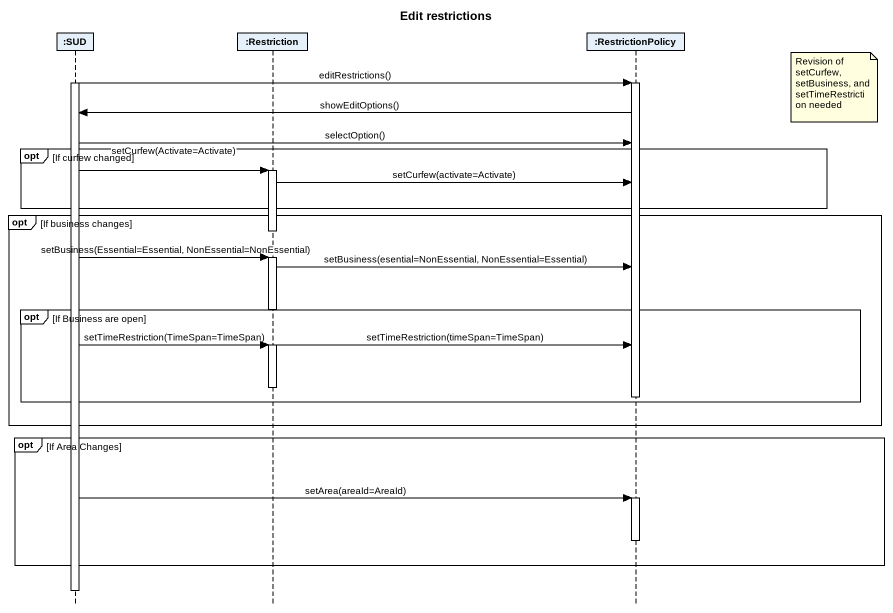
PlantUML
@startuml
title Edit restrictions
hide footbox
participant ":SUD" as SUD
participant ":Restriction" as Restriction
participant ":RestrictionPolicy" as RestrictionPolicy

activate SUD
SUD -> RestrictionPolicy : editRestrictions()
activate RestrictionPolicy
note right of RestrictionPolicy : Revision of setCurfew, setBusiness, and setTimeRestriction needed
RestrictionPolicy -> SUD : showEditOptions()
SUD -> RestrictionPolicy : selectOption()
opt If curfew changed
  SUD -> Restriction : setCurfew(Activate=Activate)
  activate Restriction
  Restriction -> RestrictionPolicy : setCurfew(activate=Activate)
end
opt If business changes
  deactivate Restriction
  SUD -> Restriction : setBusiness(Essential=Essential, NonEssential=NonEssential)
  activate Restriction
  Restriction -> RestrictionPolicy : setBusiness(esential=NonEssential, NonEssential=Essential)
  opt If Business are open
    deactivate Restriction
    SUD -> Restriction : setTimeRestriction(TimeSpan=TimeSpan)
    Restriction -> RestrictionPolicy : setTimeRestriction(timeSpan=TimeSpan)
    activate Restriction
    deactivate Restriction
    deactivate RestrictionPolicy
  end
end
opt If Area Changes
  SUD -> RestrictionPolicy : setArea(areaId=AreaId)
  activate RestrictionPolicy
  deactivate RestrictionPolicy
end
deactivate SUD
@enduml
